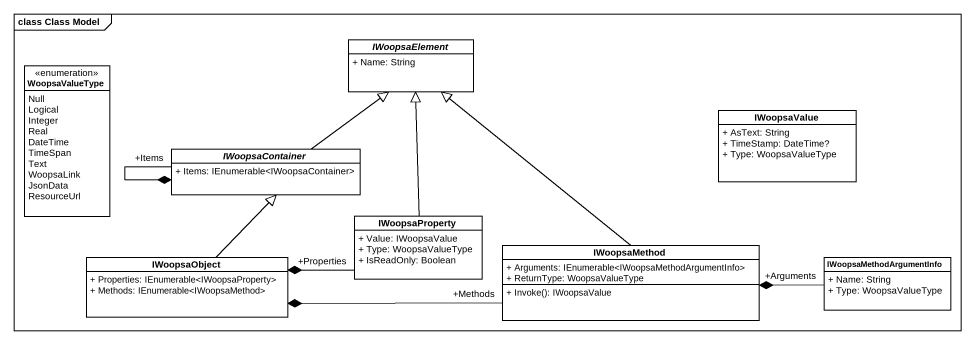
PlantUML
@startuml
mainframe class Class Model
hide circle
hide empty members
skinparam classAttributeIconSize 0
enum WoopsaValueType {
  Null
  Logical
  Integer
  Real
  DateTime
  TimeSpan
  Text
  WoopsaLink
  JsonData
  ResourceUrl
}
abstract class IWoopsaElement #FFFFFF {
  + Name: String
}
class IWoopsaValue {
  + AsText: String
  + TimeStamp: DateTime?
  + Type: WoopsaValueType
}
abstract class IWoopsaContainer #FFFFFF {
  + Items: IEnumerable<IWoopsaContainer>
}
class IWoopsaProperty #FFFFFF {
  + Value: IWoopsaValue
  + Type: WoopsaValueType
  + IsReadOnly: Boolean
}
class IWoopsaObject #FFFFFF {
  + Properties: IEnumerable<IWoopsaProperty>
  + Methods: IEnumerable<IWoopsaMethod>
}
class IWoopsaMethod #FFFFFF {
  + Arguments: IEnumerable<IWoopsaMethodArgumentInfo>
  + ReturnType: WoopsaValueType
  + Invoke(): IWoopsaValue
}
class IWoopsaMethodArgumentInfo #FFFFFF {
  + Name: String
  + Type: WoopsaValueType
}
IWoopsaContainer -up-|> IWoopsaElement
IWoopsaContainer "+Items" --* IWoopsaContainer
IWoopsaProperty -up-|> IWoopsaElement
IWoopsaProperty "+Properties" -left-* IWoopsaObject
IWoopsaObject -up-|> IWoopsaContainer
IWoopsaMethod -up-|> IWoopsaElement
IWoopsaMethod "+Methods" -left-* IWoopsaObject
IWoopsaMethodArgumentInfo "+Arguments" -left-* IWoopsaMethod
@enduml
